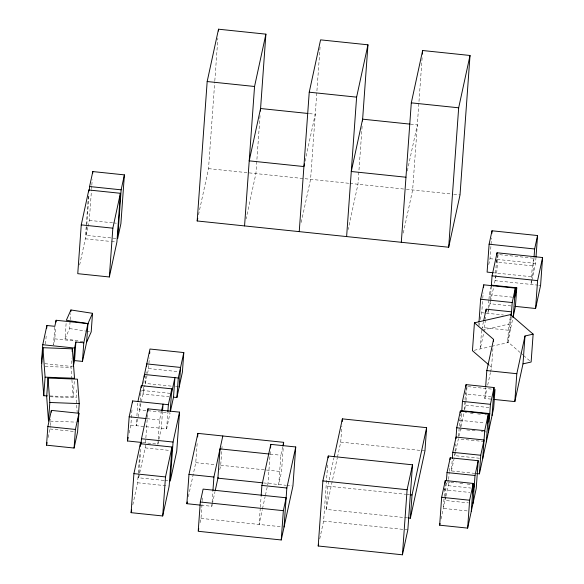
<?xml version="1.0" encoding="UTF-8"?>
<svg xmlns="http://www.w3.org/2000/svg" width="584" height="584" viewBox="0 0 584 584"><rect width="100%" height="100%" fill="white"/><g stroke="black" fill="none" stroke-linecap="round" stroke-linejoin="round"><path stroke-width="0.44" stroke-dasharray="2.92 2.19" d="M45.581 344.086L46.275 334.347M54.75 327.208L53.487 344.91L54.794 338.859L55.619 327.354M48.187 437.504L50.224 426.327M50.29 425.444L50.735 419.246M83.016 341.625L65.007 338.837L66.277 321.127M65.007 338.837L69.584 328.558L70.153 320.587M70.219 319.703L70.664 313.506M71.854 379.023L71 367.424L71.635 358.569M50.005 395.974L73.183 396.864L74.387 380.038M79.65 264.961L85.322 238.79L88.425 195.414M115.851 238.44L86.067 235.33L88.921 195.567M77.241 413.144L76.095 397.762L76.73 388.907M87.98 226.534L89.308 220.38L91.513 189.647M91.579 188.749L91.776 186.033M91.834 185.128L92.228 179.711M129.152 433.043L130.874 425.123L132.093 408.114M136.649 419.414L136.196 425.678L144.971 385.184M136.904 415.83L137.802 403.296M140.846 392.828L139.627 409.837L170.068 413.012L166.637 428.853L130.874 425.123M140.905 392.083L141.029 390.309M143.576 386.893L143.065 393.988L169.031 396.704M143.832 383.338L144.022 380.68M132.831 504.759L137.59 482.771L138.247 473.69M138.313 472.784L139.744 452.804M163.943 480.428L138.671 477.785L140.759 448.731M171.17 386.119L145.358 383.425L145.993 374.556M146.051 373.665L146.183 371.891M145.358 383.425L148.577 368.548L149.343 357.904M138.671 477.785L145.153 447.884L145.81 438.803M145.876 437.891L147.562 414.29M142.657 442.555L157.877 444.147L159.607 419.976L161.33 412.056M162.535 411.289L161.315 428.298L157.877 444.147M166.637 428.853L167.79 412.742M198.523 214.759L208.524 168.637L214.759 81.716M214.817 80.811L217.868 38.252M188.391 496.714L195.771 462.652L197.297 441.358M200.078 522.68L201.006 518.38L202.217 501.525M202.283 500.634L202.473 497.969M201.13 505.189L211.817 506.306L212.072 502.758M212.131 501.875L212.897 491.224M219.767 469.624L220.716 465.258L222.175 444.855M260.055 115.639L255.901 173.587L246.098 218.817M260.274 508.102L259.099 524.447L262.318 509.598M260.333 507.197L261.114 496.298M270.275 451.622L267.998 483.399L265.348 495.626M282.707 446.636L280.846 455.243L278.743 484.523L281.539 471.616L283.32 446.767M320.061 47.107L310.586 179.295L300.782 224.533M319.747 538.879L323.609 521.081L327.69 464.149M407.654 517.899L326.142 509.387L327.807 486.144L328.96 480.836M362.116 126.297L357.963 184.245L348.159 229.483M337.464 457.155L340.727 442.103L341.881 426.013M422.123 57.765L412.647 189.961L403.033 234.308M444.716 488.625L443.3 508.416L467.667 510.964M445.278 496.86L445.023 500.459L468.492 502.904M445.344 496.028L446.38 481.566M445.964 496.108L448.227 485.676L448.614 480.282M448.68 479.384L449.191 472.186M449.257 471.288L449.644 465.886M474.894 473.376L451.425 470.923L452.25 459.418M454.994 452.053L454.739 455.651L480.004 458.294M455.053 451.228L455.571 443.957M458.564 436.226L459.703 420.29L461.221 413.304M460.579 427.473L461.681 412.18M464.28 409.844L465.441 393.609M464.798 409.216L465.944 401.573M466.01 400.69L467.025 386.52L493.195 389.258M478.822 324.434L478.953 322.631M480.282 319.499L481.756 312.717L482.72 299.22M482.786 298.322L483.172 292.927M481.588 330.332L480.26 348.918L483.888 332.187M485.413 319.813L484.078 331.303M485.479 318.93L485.603 317.156M488.742 264.552L490.02 258.675L491.502 237.98M488.917 300.081L487.969 313.367L494.093 285.101M488.983 299.198L489.297 294.774L491.385 285.145L490.049 303.738L510.891 305.921M490.991 399.113L484.808 398.463L485.581 387.666M496.539 259.975L495.057 280.663L537.915 285.138M531.732 281.057L531.002 284.423L532.338 265.829L533.973 258.267L498.028 254.514L496.692 273.108L494.283 284.218M490.604 371.723L491.575 367.263L492.991 347.473M510.409 317.097L508.883 324.113L507.554 342.706L512.788 318.557M520.176 352.546L508.547 342.479L510.416 316.389M511.183 316.937L510.212 330.427L482.238 327.507M533.995 257.967L532.644 276.86L494.246 272.852M531.914 280.218L535.55 263.428L535.937 258.033M86.067 235.33L87.782 227.417M211.817 506.306L212.196 504.561M212.386 503.685L215.036 491.458M305.06 161.235L315.25 114.23L308.972 113.573M262.508 508.73L265.158 496.502M329.15 479.953L333.953 457.819M326.142 509.387L337.275 458.038M407.311 171.01L417.312 124.888L411.034 124.231M478.814 326.281L479.544 322.894M467.025 386.52L465.419 393.908L490.691 396.551M481.778 329.449L483.501 321.521M498.028 254.514L496.385 262.07L532.338 265.829M441 519.008L445.774 496.977M451.425 470.923L455.498 452.118M455.695 451.235L458.374 438.876L485.45 441.708M458.936 436.263L460.455 429.276L463.163 429.554M461.024 426.627L464.09 412.501L466.799 412.786M484.808 398.463L486.932 388.659M487.706 385.097L490.414 372.614M482.472 330.128L508.883 324.113M474.208 350.298L490.94 346.487M491.706 346.312L508.547 342.479M45.151 366.438L71 367.424M50.253 396.77L76.095 397.762M50.282 421.137L76.124 422.13M208.524 168.637L349.028 183.31M349.918 183.405L405.478 189.209M406.369 189.304L452.87 194.158M453.768 194.253L460.024 194.91M490.02 258.675L496.269 259.325M497.159 259.42L535.55 263.428M89.308 220.38L112.778 222.825M113.676 222.92L116.384 223.205M538.806 285.233L540.587 285.423M85.322 238.79L110.588 241.433M111.493 241.528L116.004 241.995M489.297 294.774L512.861 297.234M481.756 312.717L485.362 313.09M486.268 313.185L503.415 314.98M54.794 338.859L75.124 340.983M148.577 368.548L177.952 371.614M465.689 405.114L489.158 407.566M44.946 363.679L72.35 366.54M470.405 413.158L473.113 413.443M477.624 413.917L480.333 414.195M484.851 414.669L486.654 414.859M175.616 386.586L178.288 386.864M459.703 420.29L484.976 422.925M141.927 390.404L171.47 393.492M466.769 429.934L471.281 430.408M472.186 430.496L476.697 430.97M481.216 431.445L483.019 431.627M483.917 431.722L486.625 432.007M147.073 418.67L159.607 419.976M340.727 442.103L424.955 450.899M50.034 428.984L74.037 431.488M270.107 454.118L280.846 455.243M145.153 447.884L170.426 450.519M449.965 482.238L446.359 481.866L444.628 489.823L469.901 492.465M450.87 482.333L456.286 482.902M459.893 483.275L463.506 483.654M467.112 484.034L470.726 484.406M448.227 485.676L470.792 488.034M195.771 462.652L215.372 464.703M220.716 465.258L281.539 471.616M327.807 486.144L405.697 494.283M406.603 494.378L409.318 494.663M263.537 482.931L285.81 485.26M286.7 485.355L292.044 485.91M164.841 480.515L168.455 480.895M137.59 482.771L168.28 485.976M323.609 521.081L407.836 529.878M201.006 518.38L281.364 526.775M69.584 328.558L85.79 331.07M86.695 331.208L89.396 331.624M520.862 353.137L522.914 354.919M523.6 355.51L529.754 360.839M489.523 365.489L491.575 367.263M71.927 379.914L73.183 396.864"/><path stroke-width="0.88" d="M73.234 366.635L74.548 360.583L82.454 361.408L86.615 342.18L87.95 323.594L66.342 320.244L70.919 309.965L92.528 313.316L87.95 323.594L56.13 320.266L54.816 326.317L46.91 325.492L42.741 344.721L41.413 363.314L41.792 361.562M42.917 347.706L45.099 377.147L74.511 378.271L72.328 348.831L42.917 347.706L41.588 366.299L43.771 395.74L47.333 395.872M46.72 328.15L46.91 325.492M43.771 395.74L45.099 377.147M48.019 378.045L46.684 396.638L48.494 421.071L49.83 402.478L48.019 378.045L77.431 379.169L79.242 403.602L78.541 413.341M46.523 445.169L47.859 426.576L51.37 410.391L78.928 413.268L77.592 431.861L74.088 448.045L46.523 445.169L47.078 442.614M55.998 322.039L56.13 320.266M51.239 412.158L51.37 410.391M70.788 311.732L70.919 309.965M72.139 351.488L72.328 348.831M81.256 224.876L77.76 273.677L109.339 276.977L116.902 242.09L120.399 193.289L88.819 189.99L81.256 224.876L112.843 228.176L120.399 193.289M73.299 365.752L74.57 348.042L75.876 341.99L83.782 342.815L87.95 323.594M74.548 360.583L75.876 341.99M88.688 191.8L88.819 189.99M89.308 190.143L89.571 186.53L92.812 171.572L124.392 174.871L120.895 223.679L117.654 238.63L121.151 189.829L124.392 174.871M92.681 173.382L92.812 171.572M74.088 448.045L75.416 429.452L78.928 413.268M77.971 421.312L78.161 418.655M82.454 361.408L83.782 342.815M92.528 313.316L91.192 331.909L86.615 342.18M109.339 276.977L112.843 228.176M141.766 442.46L127.436 440.964L129.173 416.794L132.605 400.952L168.367 404.69L171.805 388.842L141.364 385.666L137.926 401.507M132.473 402.741L132.605 400.952M131.108 512.672L133.911 473.631L140.394 443.723L171.981 447.023L169.178 486.07L162.695 515.971L131.108 512.672L131.685 510.036M141.233 387.455L141.364 385.666M144.277 377.133L144.467 374.468L178.288 378.001L183.799 352.561L149.978 349.028L141.985 385.907M140.197 446.453L140.394 443.723M141.08 444.19L141.474 438.745L147.956 408.836L179.543 412.136L176.74 451.184L170.258 481.085L173.061 442.044L179.543 412.136M146.562 366.569L146.752 363.905L180.58 367.438L179.178 386.958M149.665 353.466L149.789 351.692M147.759 411.559L147.956 408.836M162.593 410.399L163.046 404.128L161.52 411.173M167.856 411.851L168.367 404.69M162.695 515.971L165.498 476.931L171.981 447.023M170.2 411.238L171.805 388.842M173.331 397.149L176.886 397.521L178.288 378.001M183.799 352.561L182.405 372.081L176.886 397.521M401.303 242.287L411.297 102.85L422.641 50.523L470.018 55.473L460.024 194.91L448.68 247.236L197.18 220.971L207.174 81.534L218.518 29.2L265.895 34.149L260.384 111.113M218.387 31.01L218.518 29.2M200.239 505.102L186.873 503.7L188.975 474.42L197.874 433.372L283.642 442.329L283.386 445.884M197.618 436.92L197.874 433.372M281.24 539.959L283.342 510.679L286.138 497.772L203.108 489.1L200.312 502.006L198.21 531.287L281.24 539.959L292.934 486.005L295.738 446.964L270.793 444.358L261.895 485.406L261.179 495.393M212.963 490.334L213.912 477.026L222.811 435.978M244.557 225.913L254.551 86.483L265.895 34.149M270.538 447.986L270.793 444.358M299.242 231.629L309.235 92.192L320.579 39.858L367.957 44.807L362.496 120.983M284.036 527.053L286.839 488.012L295.738 446.964M318.207 546.004L322.872 480.931L328.274 456.009L412.501 464.813L407.836 529.878L402.434 554.8L318.207 546.004L318.594 544.222M328.142 457.819L328.274 456.009M346.619 236.578L356.612 97.141L367.957 44.807M342.202 421.546L342.392 418.867L426.619 427.663L424.955 450.899L410.369 518.183L408.559 517.993M422.385 54.144L422.641 50.523M402.434 554.8L407.099 489.728L412.501 464.813M410.369 518.183L412.034 494.947L426.619 427.663M448.68 247.236L458.674 107.799L470.018 55.473M446.439 480.661L447.023 472.565L450.227 457.79L478.208 460.71L476.208 488.604L467.638 528.111L439.664 525.191L441.657 497.305L445.293 480.53L473.274 483.45L471.273 511.343M445.103 483.231L445.293 480.53M450.096 459.593L450.227 457.79M452.315 458.528L452.761 452.33L456.067 437.058L484.048 439.986L480.734 455.257L479.406 473.843L476.697 473.566M455.958 438.562L456.732 427.765L460.367 410.99L488.348 413.917L486.348 441.803M460.243 412.793L460.367 410.99M461.74 411.282L462.455 401.383L466.09 384.615L494.071 387.535L492.071 415.421M465.959 386.411L466.09 384.615M493.633 399.39L514.818 401.602L522.994 363.876L531.126 362.022L533.126 334.136L510.547 314.586L474.442 322.813L472.441 350.699L488.837 364.898M479.019 321.733L480.625 299.242L483.749 284.824L515.336 288.124L513.336 316.017M483.559 287.525L483.749 284.824M467.638 528.111L469.638 500.225L473.274 483.45M536.002 257.135L537.55 235.542L492.013 230.782L489.107 244.214L487.107 272.108L493.356 272.757M485.983 311.841L486.173 309.192L511.548 311.841L510.788 315.345M491.823 233.483L492.013 230.782M473.004 503.379L475.004 475.493L478.208 460.71M491.341 285.751L492.049 275.852L497.057 252.777L542.587 257.537L540.587 285.423L535.586 308.498L515.051 306.352M485.647 386.769L486.808 370.577L493.575 339.377L474.442 322.813M496.926 254.58L497.057 252.777M482.712 458.571L484.713 430.685L488.348 413.917M493.444 341.18L493.575 339.377M488.436 432.196L490.429 404.31L494.071 387.535M511.248 316.039L512.212 302.541L515.336 288.124M491.385 285.145L516.76 287.803L515.424 306.388L512.971 317.711M514.818 401.602L516.818 373.709L524.994 335.99L533.126 334.136M522.994 363.876L524.994 335.99M534.061 257.07L534.637 248.974L537.55 235.542M535.586 308.498L537.587 280.612L542.587 257.537M127.436 440.964L128.203 437.445M197.18 220.971L197.757 218.306M171.47 393.492L174.908 377.651L173.506 397.171L170.455 411.253M186.873 503.7L187.252 501.955M198.399 530.425L198.772 528.71M215.226 490.589L218.066 477.486M304.483 163.9L303.906 166.557L249.222 160.848L260.566 108.514L308.082 113.478M282.897 445.774L283.642 442.329M334.143 456.929L342.392 418.867M483.691 320.638L486.173 309.192M439.664 525.191L440.044 523.425M514.672 297.424L516.76 287.803M472.609 492.75L474.332 484.786L472.529 484.596M487.684 423.21L489.764 413.603L461.783 410.683M493.4 396.835L495.006 389.44L493.67 408.034L479.406 473.843M49.83 402.478L79.242 403.602M207.174 81.534L254.551 86.483M309.235 92.192L356.612 97.141M411.297 102.85L458.674 107.799M410.136 124.137L362.627 119.172L351.283 171.506L405.968 177.222M89.571 186.53L121.151 189.829M489.107 244.214L534.637 248.974M492.049 275.852L537.587 280.612M480.625 299.242L512.212 302.541M486.808 370.577L516.818 373.709M42.741 344.721L74.57 348.042M462.455 401.383L490.429 404.31M456.732 427.765L484.713 430.685M129.173 416.794L146.183 418.575M452.761 452.33L480.734 455.257M47.859 426.576L75.416 429.452M141.474 438.745L173.061 442.044M269.217 454.024L220.015 448.884L217.912 478.165L262.639 482.837M447.023 472.565L475.004 475.493M322.872 480.931L407.099 489.728M441.657 497.305L469.638 500.225M410.224 494.757L412.034 494.947M188.975 474.42L213.912 477.026M261.895 485.406L286.839 488.012M133.911 473.631L165.498 476.931M200.312 502.006L283.342 510.679"/></g></svg>
